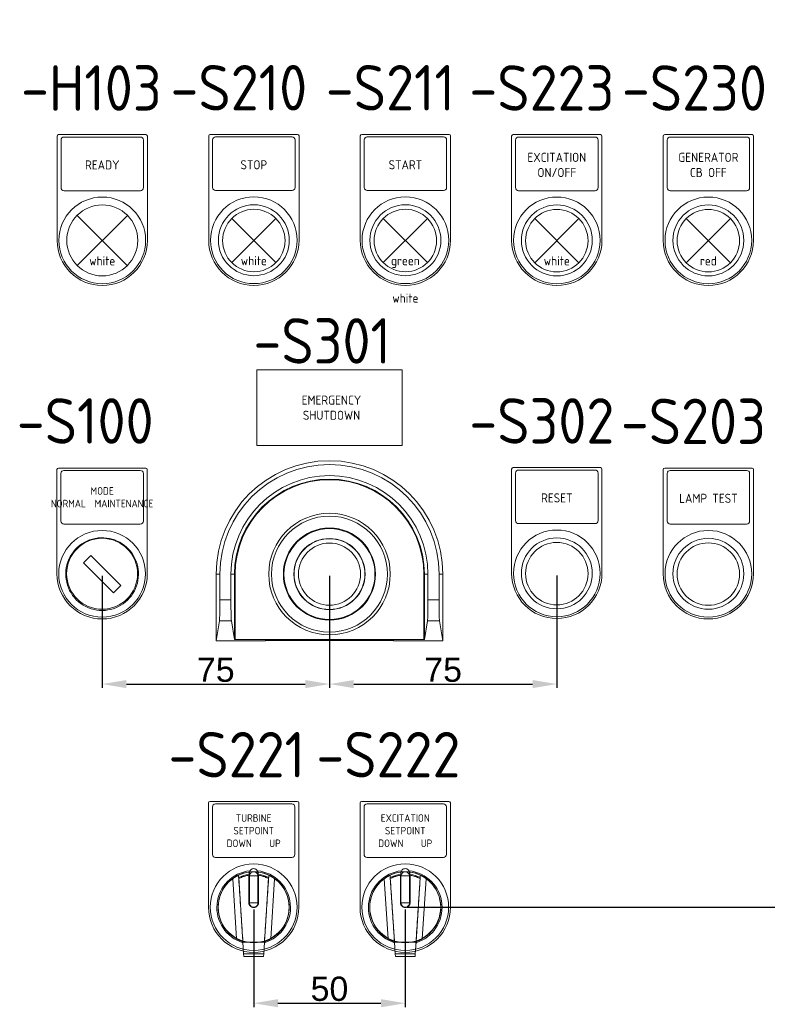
# Model space of a CAD drawing. Header units: millimetres. Extents: x 42356 to 50646, y 31507 to 39566.
# Drawn here: x 43310.9 to 43558.1, y 37423.1 to 37748.9 of the extents above; entities that cross this region are included whole.
import ezdxf
from ezdxf.enums import TextEntityAlignment as Align

# ---------------------------------------------------------------- set-up
doc = ezdxf.new("R2010")
doc.units = ezdxf.units.MM
doc.layers.add('! NO PLOT !', color=7, linetype='Continuous', true_color=0xff75dd, plot=False)
doc.layers.add('000-PI-Oprema', color=30, linetype='Continuous', lineweight=5)
doc.layers.add('000-PI_TEXT', color=7, linetype='Continuous')
doc.styles.add('PI0', font='isocpeur.ttf', dxfattribs={"width": 0.9})
doc.styles.get("Standard").update_dxf_attribs({"font": 'arial.ttf'})
doc.dimstyles.new('ISO-25-lb', dxfattribs={"dimtxt": 8, "dimasz": 8, "dimexe": 1.25, "dimexo": 0.625, "dimtad": 1, "dimtxsty": 'Standard', "dimcen": 5, "dimadec": 0, "dimazin": 0, "dimtfac": 1, "dimtmove": 0, "dimatfit": 3, "dimfxl": 0, "dimarcsym": 0})

# ---------------------------------------------------------------- blocks, each defined once
blk = doc.blocks.new('podloska')
at = {"layer": '000-PI-Oprema'}
for p, q in [((43278.7, 39063.45), (43278.7, 39097.85)), ((43279.2, 39098.35), (43308, 39098.35)), ((43280, 39080.85), (43280, 39096.55)), ((43281, 39097.55), (43306.2, 39097.55)), ((43307.2, 39080.85), (43307.2, 39096.55)), ((43308.5, 39063.45), (43308.5, 39097.85)), ((43281, 39079.85), (43306.2, 39079.85))]:
    blk.add_line(p, q, dxfattribs=at)
blk.add_circle((43293.6, 39063.45), 14.3, dxfattribs=at)
at = {"layer": '000-PI-Oprema', "ltscale": 0.25}
blk.add_circle((43293.6, 39063.45), 11.7, dxfattribs=at)
at = {"layer": '000-PI-Oprema'}
for centre, radius, start, end in [((43279.2, 39097.85), 0.5, 90, 179.9998), ((43281, 39096.55), 1, 90, 180.0001), ((43306.2, 39096.55), 1, 359.9999, 90), ((43308, 39097.85), 0.5, 0.0002, 90), ((43281, 39080.85), 1, 180, 270), ((43306.2, 39080.85), 1, 270, 0), ((43293.6, 39063.45), 14.9, 180, 0)]:
    blk.add_arc(centre, radius, start, end, dxfattribs=at)
blk = doc.blocks.new('ESD - 3SU1051-1BA20-0AA0')
at = {"layer": '000-PI-Oprema'}
for p, q in [((43979.33, 39069.15), (43980.57, 39069.15)), ((43979.33, 39047.15), (43979.33, 39069.15)), ((43980.57, 39060.65), (43980.57, 39069.15)), ((43984.23, 39069.15), (43985.4, 39069.15)), ((43984.23, 39060.65), (43984.23, 39069.15)), ((43985.4, 39069.15), (43985.6, 39069.15)), ((43985.4, 39047.58), (43985.4, 39069.15)), ((43985.6, 39047.55), (43985.6, 39069.15)), ((44047.85, 39069.15), (44048.05, 39069.15)), ((44047.85, 39047.55), (44047.85, 39069.15)), ((44048.05, 39069.15), (44049.23, 39069.15)), ((44048.05, 39047.58), (44048.05, 39069.15)), ((44049.23, 39060.65), (44049.23, 39069.15)), ((44052.88, 39069.15), (44054.13, 39069.15)), ((44052.88, 39060.65), (44052.88, 39069.15)), ((44054.13, 39047.15), (44054.13, 39069.15)), ((43980.57, 39060.65), (43984.23, 39060.65)), ((44049.23, 39060.65), (44052.88, 39060.65)), ((43979.33, 39047.15), (43980.41, 39053.74)), ((43980.41, 39053.74), (43984.38, 39053.74)), ((43985.4, 39047.58), (43984.38, 39053.74)), ((44048.05, 39047.58), (44049.07, 39053.74)), ((44049.07, 39053.74), (44053.04, 39053.74)), ((44054.13, 39047.15), (44053.04, 39053.74)), ((43979.33, 39047.15), (43995.6, 39047.15)), ((43985.6, 39047.55), (44047.85, 39047.55)), ((43995.54, 39047.21), (44037.91, 39047.21)), ((44037.85, 39047.15), (44054.13, 39047.15))]:
    blk.add_line(p, q, dxfattribs=at)
for points in [[(43980.41, 39053.74), (43980.45, 39054.1), (43980.48, 39054.72), (43980.51, 39055.59), (43980.54, 39056.67), (43980.55, 39057.9), (43980.57, 39059.25), (43980.57, 39060.65)], [(43984.23, 39060.65), (43984.23, 39059.25), (43984.24, 39057.9), (43984.26, 39056.67), (43984.28, 39055.59), (43984.31, 39054.72), (43984.34, 39054.1), (43984.38, 39053.74)], [(44049.07, 39053.74), (44049.11, 39054.1), (44049.14, 39054.72), (44049.17, 39055.59), (44049.19, 39056.67), (44049.21, 39057.9), (44049.22, 39059.25), (44049.23, 39060.65)], [(44052.88, 39060.65), (44052.89, 39059.25), (44052.9, 39057.9), (44052.91, 39056.67), (44052.94, 39055.59), (44052.97, 39054.72), (44053, 39054.1), (44053.04, 39053.74)], [(43985.4, 39047.58), (43985.4, 39047.57), (43985.42, 39047.56), (43985.43, 39047.56), (43985.46, 39047.55), (43985.49, 39047.55), (43985.52, 39047.55), (43985.56, 39047.55), (43985.6, 39047.55)], [(44047.85, 39047.55), (44047.89, 39047.55), (44047.93, 39047.55), (44047.96, 39047.55), (44047.99, 39047.55), (44048.02, 39047.56), (44048.04, 39047.56), (44048.05, 39047.57), (44048.05, 39047.58)]]:
    blk.add_lwpolyline(points, dxfattribs=at)
for radius in [20.05, 19.13, 15.2, 15, 11.75, 11.68, 10.25]:
    blk.add_circle((44016.73, 39069.15), radius, dxfattribs=at)
for radius, start, end in [(37.4, 0, 180), (36.16, 0, 180), (32.5, 0, 180), (31.33, 0, 180), (31.13, 0, 180), (30.5, 225.9962, 226.1678), (30.5, 313.8322, 314.0038)]:
    blk.add_arc((44016.73, 39069.15), radius, start, end, dxfattribs=at)
blk = doc.blocks.new('*D331')
at = {"layer": '! NO PLOT !', "color": 0, "linetype": 'Continuous', "lineweight": -2, "ltscale": 0.25, "transparency": 16777216}
for p, q in [((43388.02, 37455.39), (43388.02, 37423.18)), ((43438.02, 37455.39), (43438.02, 37423.18)), ((43396.02, 37424.43), (43430.02, 37424.43))]:
    blk.add_line(p, q, dxfattribs=at)
at = {"layer": '! NO PLOT !', "color": 0, "ltscale": 0.25, "transparency": 16777216}
for points in [[(43396.02, 37425.77), (43396.02, 37423.1), (43388.02, 37424.43)], [(43430.02, 37425.77), (43430.02, 37423.1), (43438.02, 37424.43)]]:
    blk.add_solid(points, dxfattribs=at)
at = {"layer": 'Defpoints', "color": 0, "ltscale": 0.25, "transparency": 16777216}
for p in [(43388.02, 37456.02), (43438.02, 37456.02), (43438.02, 37424.43)]:
    blk.add_point(p, dxfattribs=at)
at = {"layer": '! NO PLOT !', "color": 0, "ltscale": 0.25, "transparency": 16777216, "insert": (43413.02, 37429.14), "char_height": 8, "attachment_point": 5}
blk.add_mtext('50', dxfattribs=at)
blk = doc.blocks.new('*D332')
at = {"layer": '! NO PLOT !', "color": 0, "linetype": 'Continuous', "lineweight": -2, "ltscale": 0.25, "transparency": 16777216}
for p, q in [((43413.64, 37826.02), (43672.44, 37826.02)), ((43671.19, 37818.02), (43671.19, 37719.02)), ((43588.64, 37711.02), (43672.44, 37711.02))]:
    blk.add_line(p, q, dxfattribs=at)
at = {"layer": '! NO PLOT !', "color": 0, "ltscale": 0.25, "transparency": 16777216}
for points in [[(43669.86, 37818.02), (43672.52, 37818.02), (43671.19, 37826.02)], [(43669.86, 37719.02), (43672.52, 37719.02), (43671.19, 37711.02)]]:
    blk.add_solid(points, dxfattribs=at)
at = {"layer": 'Defpoints', "color": 0, "ltscale": 0.25, "transparency": 16777216}
for p in [(43413.02, 37826.02), (43588.02, 37711.02), (43671.19, 37711.02)]:
    blk.add_point(p, dxfattribs=at)
at = {"layer": '! NO PLOT !', "color": 0, "ltscale": 0.25, "transparency": 16777216, "insert": (43666.48, 37768.52), "char_height": 8, "attachment_point": 5, "rotation": 90}
blk.add_mtext('115', dxfattribs=at)
blk = doc.blocks.new('*D334')
at = {"layer": '! NO PLOT !', "color": 0, "linetype": 'Continuous', "lineweight": -2, "ltscale": 0.25, "transparency": 16777216}
for p, q in [((43588.64, 37566.12), (43672.44, 37566.12)), ((43671.19, 37464.12), (43671.19, 37558.12)), ((43438.64, 37456.12), (43672.44, 37456.12))]:
    blk.add_line(p, q, dxfattribs=at)
at = {"layer": '! NO PLOT !', "color": 0, "ltscale": 0.25, "transparency": 16777216}
for points in [[(43669.86, 37558.12), (43672.52, 37558.12), (43671.19, 37566.12)], [(43669.86, 37464.12), (43672.52, 37464.12), (43671.19, 37456.12)]]:
    blk.add_solid(points, dxfattribs=at)
at = {"layer": 'Defpoints', "color": 0, "ltscale": 0.25, "transparency": 16777216}
for p in [(43588.02, 37566.12), (43671.19, 37566.12), (43438.02, 37456.12)]:
    blk.add_point(p, dxfattribs=at)
at = {"layer": '! NO PLOT !', "color": 0, "ltscale": 0.25, "transparency": 16777216, "insert": (43666.48, 37511.12), "char_height": 8, "attachment_point": 5, "rotation": 90}
blk.add_mtext('110', dxfattribs=at)
blk = doc.blocks.new('*D335')
at = {"layer": '! NO PLOT !', "color": 0, "linetype": 'Continuous', "lineweight": -2, "ltscale": 0.25, "transparency": 16777216}
for p, q in [((43413.02, 37565.39), (43413.02, 37528.48)), ((43488.02, 37565.54), (43488.02, 37528.48)), ((43421.02, 37529.73), (43480.02, 37529.73))]:
    blk.add_line(p, q, dxfattribs=at)
at = {"layer": '! NO PLOT !', "color": 0, "ltscale": 0.25, "transparency": 16777216}
for points in [[(43421.02, 37531.06), (43421.02, 37528.4), (43413.02, 37529.73)], [(43480.02, 37531.06), (43480.02, 37528.4), (43488.02, 37529.73)]]:
    blk.add_solid(points, dxfattribs=at)
at = {"layer": 'Defpoints', "color": 0, "ltscale": 0.25, "transparency": 16777216}
for p in [(43413.02, 37566.02), (43488.02, 37566.16), (43488.02, 37529.73)]:
    blk.add_point(p, dxfattribs=at)
at = {"layer": '! NO PLOT !', "color": 0, "ltscale": 0.25, "transparency": 16777216, "insert": (43450.52, 37534.42), "char_height": 8, "attachment_point": 5}
blk.add_mtext('75', dxfattribs=at)
blk = doc.blocks.new('*D330')
at = {"layer": '! NO PLOT !', "color": 0, "linetype": 'Continuous', "lineweight": -2, "ltscale": 0.25, "transparency": 16777216}
for p, q in [((43338.02, 37565.39), (43338.02, 37528.48)), ((43413.02, 37565.39), (43413.02, 37528.48)), ((43346.02, 37529.73), (43405.02, 37529.73))]:
    blk.add_line(p, q, dxfattribs=at)
at = {"layer": '! NO PLOT !', "color": 0, "ltscale": 0.25, "transparency": 16777216}
for points in [[(43346.02, 37531.06), (43346.02, 37528.4), (43338.02, 37529.73)], [(43405.02, 37531.06), (43405.02, 37528.4), (43413.02, 37529.73)]]:
    blk.add_solid(points, dxfattribs=at)
at = {"layer": 'Defpoints', "color": 0, "ltscale": 0.25, "transparency": 16777216}
for p in [(43338.02, 37566.02), (43413.02, 37566.02), (43413.02, 37529.73)]:
    blk.add_point(p, dxfattribs=at)
at = {"layer": '! NO PLOT !', "color": 0, "ltscale": 0.25, "transparency": 16777216, "insert": (43375.52, 37534.42), "char_height": 8, "attachment_point": 5}
blk.add_mtext('75', dxfattribs=at)

msp = doc.modelspace()

# ---------------------------------------------------------------- linework, layer by layer
at = {"layer": '000-PI-Oprema'}
for p, q in [((43329.745, 37684.342), (43346.291, 37667.796)), ((43346.391, 37684.342), (43329.845, 37667.796)), ((43380.785, 37683.352), (43395.351, 37668.786)), ((43395.351, 37683.352), (43380.785, 37668.786)), ((43430.785, 37683.352), (43445.351, 37668.786)), ((43445.351, 37683.352), (43430.785, 37668.786)), ((43480.735, 37683.302), (43495.301, 37668.736)), ((43495.301, 37683.302), (43480.735, 37668.736)), ((43530.735, 37683.302), (43545.301, 37668.736)), ((43545.301, 37683.302), (43530.735, 37668.736)), ((43373.118, 37456.119), (43373.118, 37490.519)), ((43373.618, 37491.019), (43402.418, 37491.019)), ((43374.418, 37473.519), (43374.418, 37489.219)), ((43375.418, 37490.219), (43400.618, 37490.219)), ((43401.618, 37473.519), (43401.618, 37489.219)), ((43402.918, 37456.119), (43402.918, 37490.519)), ((43423.118, 37456.119), (43423.118, 37490.519)), ((43423.618, 37491.019), (43452.418, 37491.019)), ((43424.418, 37473.519), (43424.418, 37489.219)), ((43425.418, 37490.219), (43450.618, 37490.219)), ((43451.618, 37473.519), (43451.618, 37489.219)), ((43452.918, 37456.119), (43452.918, 37490.519)), ((43375.418, 37472.519), (43400.618, 37472.519)), ((43425.418, 37472.519), (43450.618, 37472.519)), ((43381.888, 37466.043), (43381.974, 37466.095)), ((43381.974, 37466.095), (43382.059, 37466.146)), ((43382.059, 37466.146), (43382.141, 37466.194)), ((43382.141, 37466.194), (43382.221, 37466.24)), ((43382.221, 37466.24), (43382.299, 37466.283)), ((43382.299, 37466.283), (43382.373, 37466.324)), ((43382.373, 37466.324), (43382.443, 37466.362)), ((43382.443, 37466.362), (43382.51, 37466.398)), ((43382.51, 37466.398), (43382.575, 37466.432)), ((43382.575, 37466.432), (43382.636, 37466.464)), ((43382.636, 37466.464), (43382.695, 37466.494)), ((43382.695, 37466.494), (43382.75, 37466.522)), ((43382.75, 37466.522), (43382.801, 37466.547)), ((43382.801, 37466.547), (43382.847, 37466.57)), ((43382.847, 37466.57), (43382.889, 37466.59)), ((43382.889, 37466.59), (43382.925, 37466.608)), ((43382.925, 37466.608), (43382.955, 37466.622)), ((43382.955, 37466.622), (43382.981, 37466.634)), ((43382.981, 37466.634), (43383, 37466.644)), ((43383, 37466.644), (43383.014, 37466.65)), ((43383.014, 37466.65), (43383.022, 37466.654)), ((43383.022, 37466.654), (43383.024, 37466.655)), ((43383.025, 37466.649), (43383.024, 37466.655)), ((43383.026, 37466.631), (43383.025, 37466.649)), ((43383.028, 37466.6), (43383.026, 37466.631)), ((43383.031, 37466.556), (43383.028, 37466.6)), ((43383.035, 37466.499), (43383.031, 37466.556)), ((43383.039, 37466.427), (43383.035, 37466.499)), ((43383.045, 37466.342), (43383.039, 37466.427)), ((43383.051, 37466.242), (43383.045, 37466.342)), ((43383.059, 37466.128), (43383.051, 37466.242)), ((43383.067, 37466), (43383.059, 37466.128)), ((43383.967, 37465.965), (43384.264, 37466.084)), ((43384.264, 37466.084), (43384.564, 37466.193)), ((43384.564, 37466.193), (43384.867, 37466.293)), ((43384.867, 37466.293), (43385.173, 37466.384)), ((43385.173, 37466.384), (43385.482, 37466.465)), ((43385.482, 37466.465), (43385.792, 37466.537)), ((43385.792, 37466.537), (43386.104, 37466.6)), ((43386.104, 37466.6), (43386.418, 37466.653)), ((43386.418, 37457.639), (43386.418, 37466.932)), ((43386.518, 37457.082), (43386.518, 37467.673)), ((43386.618, 37456.864), (43386.618, 37467.482)), ((43389.418, 37456.864), (43389.418, 37467.482)), ((43389.518, 37457.082), (43389.518, 37467.673)), ((43389.618, 37457.639), (43389.618, 37466.932)), ((43389.932, 37466.6), (43389.618, 37466.653)), ((43390.244, 37466.537), (43389.932, 37466.6)), ((43390.555, 37466.465), (43390.244, 37466.537)), ((43390.863, 37466.384), (43390.555, 37466.465)), ((43391.169, 37466.293), (43390.863, 37466.384)), ((43391.472, 37466.193), (43391.169, 37466.293)), ((43391.772, 37466.084), (43391.472, 37466.193)), ((43392.07, 37465.965), (43391.772, 37466.084)), ((43392.969, 37466), (43392.977, 37466.128)), ((43392.977, 37466.128), (43392.985, 37466.242)), ((43392.985, 37466.242), (43392.991, 37466.342)), ((43392.991, 37466.342), (43392.997, 37466.427)), ((43392.997, 37466.427), (43393.002, 37466.499)), ((43393.002, 37466.499), (43393.005, 37466.556)), ((43393.005, 37466.556), (43393.008, 37466.6)), ((43393.008, 37466.6), (43393.01, 37466.631)), ((43393.01, 37466.631), (43393.011, 37466.649)), ((43393.011, 37466.649), (43393.012, 37466.655)), ((43393.014, 37466.654), (43393.012, 37466.655)), ((43393.023, 37466.65), (43393.014, 37466.654)), ((43393.036, 37466.644), (43393.023, 37466.65)), ((43393.056, 37466.634), (43393.036, 37466.644)), ((43393.081, 37466.622), (43393.056, 37466.634)), ((43393.111, 37466.608), (43393.081, 37466.622)), ((43393.147, 37466.59), (43393.111, 37466.608)), ((43393.189, 37466.57), (43393.147, 37466.59)), ((43393.235, 37466.547), (43393.189, 37466.57)), ((43393.286, 37466.522), (43393.235, 37466.547)), ((43393.341, 37466.494), (43393.286, 37466.522)), ((43393.4, 37466.464), (43393.341, 37466.494)), ((43393.462, 37466.432), (43393.4, 37466.464)), ((43393.526, 37466.398), (43393.462, 37466.432)), ((43393.593, 37466.362), (43393.526, 37466.398)), ((43393.664, 37466.324), (43393.593, 37466.362)), ((43393.738, 37466.283), (43393.664, 37466.324)), ((43393.815, 37466.24), (43393.738, 37466.283)), ((43393.895, 37466.194), (43393.815, 37466.24)), ((43393.977, 37466.146), (43393.895, 37466.194)), ((43394.062, 37466.095), (43393.977, 37466.146)), ((43394.148, 37466.043), (43394.062, 37466.095)), ((43431.888, 37466.043), (43431.974, 37466.095)), ((43431.974, 37466.095), (43432.059, 37466.146)), ((43432.059, 37466.146), (43432.141, 37466.194)), ((43432.141, 37466.194), (43432.221, 37466.24)), ((43432.221, 37466.24), (43432.299, 37466.283)), ((43432.299, 37466.283), (43432.373, 37466.324)), ((43432.373, 37466.324), (43432.443, 37466.362)), ((43432.443, 37466.362), (43432.51, 37466.398)), ((43432.51, 37466.398), (43432.575, 37466.432)), ((43432.575, 37466.432), (43432.636, 37466.464)), ((43432.636, 37466.464), (43432.695, 37466.494)), ((43432.695, 37466.494), (43432.75, 37466.522)), ((43432.75, 37466.522), (43432.801, 37466.547)), ((43432.801, 37466.547), (43432.847, 37466.57)), ((43432.847, 37466.57), (43432.889, 37466.59)), ((43432.889, 37466.59), (43432.925, 37466.608)), ((43432.925, 37466.608), (43432.955, 37466.622)), ((43432.955, 37466.622), (43432.981, 37466.634)), ((43432.981, 37466.634), (43433, 37466.644)), ((43433, 37466.644), (43433.014, 37466.65)), ((43433.014, 37466.65), (43433.022, 37466.654)), ((43433.022, 37466.654), (43433.024, 37466.655)), ((43433.025, 37466.649), (43433.024, 37466.655)), ((43433.026, 37466.631), (43433.025, 37466.649)), ((43433.028, 37466.6), (43433.026, 37466.631)), ((43433.031, 37466.556), (43433.028, 37466.6)), ((43433.035, 37466.499), (43433.031, 37466.556)), ((43433.039, 37466.427), (43433.035, 37466.499)), ((43433.045, 37466.342), (43433.039, 37466.427)), ((43433.051, 37466.242), (43433.045, 37466.342)), ((43433.059, 37466.128), (43433.051, 37466.242)), ((43433.067, 37466), (43433.059, 37466.128)), ((43433.967, 37465.965), (43434.264, 37466.084)), ((43434.264, 37466.084), (43434.564, 37466.193)), ((43434.564, 37466.193), (43434.867, 37466.293)), ((43434.867, 37466.293), (43435.173, 37466.384)), ((43435.173, 37466.384), (43435.482, 37466.465)), ((43435.482, 37466.465), (43435.792, 37466.537)), ((43435.792, 37466.537), (43436.104, 37466.6)), ((43436.104, 37466.6), (43436.418, 37466.653)), ((43436.418, 37457.639), (43436.418, 37466.932)), ((43436.518, 37457.082), (43436.518, 37467.673)), ((43436.618, 37456.864), (43436.618, 37467.482)), ((43439.418, 37456.864), (43439.418, 37467.482)), ((43439.518, 37457.082), (43439.518, 37467.673)), ((43439.618, 37457.639), (43439.618, 37466.932)), ((43439.932, 37466.6), (43439.618, 37466.653)), ((43440.244, 37466.537), (43439.932, 37466.6)), ((43440.555, 37466.465), (43440.244, 37466.537)), ((43440.863, 37466.384), (43440.555, 37466.465)), ((43441.169, 37466.293), (43440.863, 37466.384)), ((43441.472, 37466.193), (43441.169, 37466.293)), ((43441.772, 37466.084), (43441.472, 37466.193)), ((43442.07, 37465.965), (43441.772, 37466.084)), ((43442.969, 37466), (43442.977, 37466.128)), ((43442.977, 37466.128), (43442.985, 37466.242)), ((43442.985, 37466.242), (43442.991, 37466.342)), ((43442.991, 37466.342), (43442.997, 37466.427)), ((43442.997, 37466.427), (43443.002, 37466.499)), ((43443.002, 37466.499), (43443.005, 37466.556)), ((43443.005, 37466.556), (43443.008, 37466.6)), ((43443.008, 37466.6), (43443.01, 37466.631)), ((43443.01, 37466.631), (43443.011, 37466.649)), ((43443.011, 37466.649), (43443.012, 37466.655)), ((43443.014, 37466.654), (43443.012, 37466.655)), ((43443.023, 37466.65), (43443.014, 37466.654)), ((43443.036, 37466.644), (43443.023, 37466.65)), ((43443.056, 37466.634), (43443.036, 37466.644)), ((43443.081, 37466.622), (43443.056, 37466.634)), ((43443.111, 37466.608), (43443.081, 37466.622)), ((43443.147, 37466.59), (43443.111, 37466.608)), ((43443.189, 37466.57), (43443.147, 37466.59)), ((43443.235, 37466.547), (43443.189, 37466.57)), ((43443.286, 37466.522), (43443.235, 37466.547)), ((43443.341, 37466.494), (43443.286, 37466.522)), ((43443.4, 37466.464), (43443.341, 37466.494)), ((43443.462, 37466.432), (43443.4, 37466.464)), ((43443.526, 37466.398), (43443.462, 37466.432)), ((43443.593, 37466.362), (43443.526, 37466.398)), ((43443.664, 37466.324), (43443.593, 37466.362)), ((43443.738, 37466.283), (43443.664, 37466.324)), ((43443.815, 37466.24), (43443.738, 37466.283)), ((43443.895, 37466.194), (43443.815, 37466.24)), ((43443.977, 37466.146), (43443.895, 37466.194)), ((43444.062, 37466.095), (43443.977, 37466.146)), ((43444.148, 37466.043), (43444.062, 37466.095)), ((43381.095, 37465.513), (43381.179, 37465.574)), ((43382.386, 37445.707), (43381.095, 37465.513)), ((43381.179, 37465.574), (43381.266, 37465.635)), ((43381.266, 37465.635), (43381.354, 37465.696)), ((43381.354, 37465.696), (43381.443, 37465.757)), ((43381.443, 37465.757), (43381.532, 37465.817)), ((43381.532, 37465.817), (43381.622, 37465.875)), ((43381.622, 37465.875), (43381.711, 37465.933)), ((43381.711, 37465.933), (43381.8, 37465.989)), ((43381.8, 37465.989), (43381.888, 37466.043)), ((43383.076, 37465.857), (43383.067, 37466)), ((43383.079, 37465.835), (43383.076, 37465.877)), ((43384.351, 37446.322), (43383.076, 37465.857)), ((43383.082, 37465.791), (43383.079, 37465.835)), ((43383.085, 37465.747), (43383.082, 37465.791)), ((43383.088, 37465.701), (43383.085, 37465.747)), ((43383.091, 37465.654), (43383.088, 37465.701)), ((43383.094, 37465.606), (43383.091, 37465.654)), ((43383.097, 37465.557), (43383.094, 37465.606)), ((43383.097, 37465.557), (43383.383, 37465.702)), ((43383.169, 37464.452), (43383.097, 37465.557)), ((43383.241, 37463.348), (43383.169, 37464.452)), ((43383.313, 37462.244), (43383.241, 37463.348)), ((43383.383, 37465.702), (43383.673, 37465.838)), ((43383.673, 37465.838), (43383.967, 37465.965)), ((43391.686, 37446.322), (43392.96, 37465.857)), ((43392.363, 37465.838), (43392.07, 37465.965)), ((43392.653, 37465.702), (43392.363, 37465.838)), ((43392.939, 37465.557), (43392.653, 37465.702)), ((43392.723, 37462.244), (43392.795, 37463.348)), ((43392.795, 37463.348), (43392.867, 37464.452)), ((43392.867, 37464.452), (43392.939, 37465.557)), ((43392.939, 37465.557), (43392.942, 37465.606)), ((43392.942, 37465.606), (43392.945, 37465.654)), ((43392.945, 37465.654), (43392.948, 37465.701)), ((43392.948, 37465.701), (43392.951, 37465.747)), ((43392.951, 37465.747), (43392.954, 37465.791)), ((43392.954, 37465.791), (43392.957, 37465.835)), ((43392.957, 37465.835), (43392.96, 37465.877)), ((43392.96, 37465.857), (43392.969, 37466)), ((43393.65, 37445.707), (43394.942, 37465.513)), ((43394.236, 37465.989), (43394.148, 37466.043)), ((43394.325, 37465.933), (43394.236, 37465.989)), ((43394.414, 37465.875), (43394.325, 37465.933)), ((43394.504, 37465.817), (43394.414, 37465.875)), ((43394.593, 37465.757), (43394.504, 37465.817)), ((43394.682, 37465.696), (43394.593, 37465.757)), ((43394.77, 37465.635), (43394.682, 37465.696)), ((43394.857, 37465.574), (43394.77, 37465.635)), ((43394.942, 37465.513), (43394.857, 37465.574)), ((43431.095, 37465.513), (43431.179, 37465.574)), ((43432.386, 37445.707), (43431.095, 37465.513)), ((43431.179, 37465.574), (43431.266, 37465.635)), ((43431.266, 37465.635), (43431.354, 37465.696)), ((43431.354, 37465.696), (43431.443, 37465.757)), ((43431.443, 37465.757), (43431.532, 37465.817)), ((43431.532, 37465.817), (43431.622, 37465.875)), ((43431.622, 37465.875), (43431.711, 37465.933)), ((43431.711, 37465.933), (43431.8, 37465.989)), ((43431.8, 37465.989), (43431.888, 37466.043)), ((43433.076, 37465.857), (43433.067, 37466)), ((43433.079, 37465.835), (43433.076, 37465.877)), ((43434.351, 37446.322), (43433.076, 37465.857)), ((43433.082, 37465.791), (43433.079, 37465.835)), ((43433.085, 37465.747), (43433.082, 37465.791)), ((43433.088, 37465.701), (43433.085, 37465.747)), ((43433.091, 37465.654), (43433.088, 37465.701)), ((43433.094, 37465.606), (43433.091, 37465.654)), ((43433.097, 37465.557), (43433.094, 37465.606)), ((43433.097, 37465.557), (43433.383, 37465.702)), ((43433.169, 37464.452), (43433.097, 37465.557)), ((43433.241, 37463.348), (43433.169, 37464.452)), ((43433.313, 37462.244), (43433.241, 37463.348)), ((43433.383, 37465.702), (43433.673, 37465.838)), ((43433.673, 37465.838), (43433.967, 37465.965)), ((43441.686, 37446.322), (43442.96, 37465.857)), ((43442.363, 37465.838), (43442.07, 37465.965)), ((43442.653, 37465.702), (43442.363, 37465.838)), ((43442.939, 37465.557), (43442.653, 37465.702)), ((43442.723, 37462.244), (43442.795, 37463.348)), ((43442.795, 37463.348), (43442.867, 37464.452)), ((43442.867, 37464.452), (43442.939, 37465.557)), ((43442.939, 37465.557), (43442.942, 37465.606)), ((43442.942, 37465.606), (43442.945, 37465.654)), ((43442.945, 37465.654), (43442.948, 37465.701)), ((43442.948, 37465.701), (43442.951, 37465.747)), ((43442.951, 37465.747), (43442.954, 37465.791)), ((43442.954, 37465.791), (43442.957, 37465.835)), ((43442.957, 37465.835), (43442.96, 37465.877)), ((43442.96, 37465.857), (43442.969, 37466)), ((43443.65, 37445.707), (43444.942, 37465.513)), ((43444.236, 37465.989), (43444.148, 37466.043)), ((43444.325, 37465.933), (43444.236, 37465.989)), ((43444.414, 37465.875), (43444.325, 37465.933)), ((43444.504, 37465.817), (43444.414, 37465.875)), ((43444.593, 37465.757), (43444.504, 37465.817)), ((43444.682, 37465.696), (43444.593, 37465.757)), ((43444.77, 37465.635), (43444.682, 37465.696)), ((43444.857, 37465.574), (43444.77, 37465.635)), ((43444.942, 37465.513), (43444.857, 37465.574)), ((43383.385, 37461.14), (43383.313, 37462.244)), ((43383.457, 37460.036), (43383.385, 37461.14)), ((43383.529, 37458.932), (43383.457, 37460.036)), ((43392.507, 37458.932), (43392.579, 37460.036)), ((43392.579, 37460.036), (43392.651, 37461.14)), ((43392.651, 37461.14), (43392.723, 37462.244)), ((43433.385, 37461.14), (43433.313, 37462.244)), ((43433.457, 37460.036), (43433.385, 37461.14)), ((43433.529, 37458.932), (43433.457, 37460.036)), ((43442.507, 37458.932), (43442.579, 37460.036)), ((43442.579, 37460.036), (43442.651, 37461.14)), ((43442.651, 37461.14), (43442.723, 37462.244)), ((43383.601, 37457.828), (43383.529, 37458.932)), ((43383.673, 37456.725), (43383.601, 37457.828)), ((43383.745, 37455.621), (43383.673, 37456.725)), ((43386.42, 37457.567), (43386.418, 37457.639)), ((43386.425, 37457.496), (43386.42, 37457.567)), ((43386.433, 37457.424), (43386.425, 37457.496)), ((43386.444, 37457.353), (43386.433, 37457.424)), ((43386.458, 37457.283), (43386.444, 37457.353)), ((43386.476, 37457.213), (43386.458, 37457.283)), ((43386.496, 37457.145), (43386.476, 37457.213)), ((43386.52, 37457.077), (43386.496, 37457.145)), ((43386.547, 37457.01), (43386.52, 37457.077)), ((43386.577, 37456.945), (43386.547, 37457.01)), ((43386.609, 37456.881), (43386.577, 37456.945)), ((43386.645, 37456.818), (43386.609, 37456.881)), ((43386.683, 37456.758), (43386.645, 37456.818)), ((43386.724, 37456.699), (43386.683, 37456.758)), ((43386.767, 37456.641), (43386.724, 37456.699)), ((43386.813, 37456.586), (43386.767, 37456.641)), ((43386.862, 37456.533), (43386.813, 37456.586)), ((43386.912, 37456.483), (43386.862, 37456.533)), ((43386.965, 37456.434), (43386.912, 37456.483)), ((43387.02, 37456.388), (43386.965, 37456.434)), ((43387.078, 37456.345), (43387.02, 37456.388)), ((43387.137, 37456.304), (43387.078, 37456.345)), ((43387.197, 37456.266), (43387.137, 37456.304)), ((43388.839, 37456.266), (43388.9, 37456.304)), ((43388.9, 37456.304), (43388.959, 37456.345)), ((43388.959, 37456.345), (43389.016, 37456.388)), ((43389.016, 37456.388), (43389.071, 37456.434)), ((43389.071, 37456.434), (43389.124, 37456.483)), ((43389.124, 37456.483), (43389.175, 37456.533)), ((43389.175, 37456.533), (43389.223, 37456.586)), ((43389.223, 37456.586), (43389.269, 37456.641)), ((43389.269, 37456.641), (43389.313, 37456.699)), ((43389.313, 37456.699), (43389.353, 37456.758)), ((43389.353, 37456.758), (43389.392, 37456.818)), ((43389.392, 37456.818), (43389.427, 37456.881)), ((43389.427, 37456.881), (43389.46, 37456.945)), ((43389.46, 37456.945), (43389.489, 37457.01)), ((43389.489, 37457.01), (43389.516, 37457.077)), ((43389.516, 37457.077), (43389.54, 37457.145)), ((43389.54, 37457.145), (43389.56, 37457.213)), ((43389.56, 37457.213), (43389.578, 37457.283)), ((43389.578, 37457.283), (43389.592, 37457.353)), ((43389.592, 37457.353), (43389.604, 37457.424)), ((43389.604, 37457.424), (43389.612, 37457.496)), ((43389.612, 37457.496), (43389.616, 37457.567)), ((43389.616, 37457.567), (43389.618, 37457.639)), ((43392.291, 37455.621), (43392.363, 37456.725)), ((43392.363, 37456.725), (43392.435, 37457.828)), ((43392.435, 37457.828), (43392.507, 37458.932)), ((43433.601, 37457.828), (43433.529, 37458.932)), ((43433.673, 37456.725), (43433.601, 37457.828)), ((43433.745, 37455.621), (43433.673, 37456.725)), ((43436.42, 37457.567), (43436.418, 37457.639)), ((43436.425, 37457.496), (43436.42, 37457.567)), ((43436.433, 37457.424), (43436.425, 37457.496)), ((43436.444, 37457.353), (43436.433, 37457.424)), ((43436.458, 37457.283), (43436.444, 37457.353)), ((43436.476, 37457.213), (43436.458, 37457.283)), ((43436.496, 37457.145), (43436.476, 37457.213)), ((43436.52, 37457.077), (43436.496, 37457.145)), ((43436.547, 37457.01), (43436.52, 37457.077)), ((43436.577, 37456.945), (43436.547, 37457.01)), ((43436.609, 37456.881), (43436.577, 37456.945)), ((43436.645, 37456.818), (43436.609, 37456.881)), ((43436.683, 37456.758), (43436.645, 37456.818)), ((43436.724, 37456.699), (43436.683, 37456.758)), ((43436.767, 37456.641), (43436.724, 37456.699)), ((43436.813, 37456.586), (43436.767, 37456.641)), ((43436.862, 37456.533), (43436.813, 37456.586)), ((43436.912, 37456.483), (43436.862, 37456.533)), ((43436.965, 37456.434), (43436.912, 37456.483)), ((43437.02, 37456.388), (43436.965, 37456.434)), ((43437.078, 37456.345), (43437.02, 37456.388)), ((43437.137, 37456.304), (43437.078, 37456.345)), ((43437.197, 37456.266), (43437.137, 37456.304)), ((43438.839, 37456.266), (43438.9, 37456.304)), ((43438.9, 37456.304), (43438.959, 37456.345)), ((43438.959, 37456.345), (43439.016, 37456.388)), ((43439.016, 37456.388), (43439.071, 37456.434)), ((43439.071, 37456.434), (43439.124, 37456.483)), ((43439.124, 37456.483), (43439.175, 37456.533)), ((43439.175, 37456.533), (43439.223, 37456.586)), ((43439.223, 37456.586), (43439.269, 37456.641)), ((43439.269, 37456.641), (43439.313, 37456.699)), ((43439.313, 37456.699), (43439.353, 37456.758)), ((43439.353, 37456.758), (43439.392, 37456.818)), ((43439.392, 37456.818), (43439.427, 37456.881)), ((43439.427, 37456.881), (43439.46, 37456.945)), ((43439.46, 37456.945), (43439.489, 37457.01)), ((43439.489, 37457.01), (43439.516, 37457.077)), ((43439.516, 37457.077), (43439.54, 37457.145)), ((43439.54, 37457.145), (43439.56, 37457.213)), ((43439.56, 37457.213), (43439.578, 37457.283)), ((43439.578, 37457.283), (43439.592, 37457.353)), ((43439.592, 37457.353), (43439.604, 37457.424)), ((43439.604, 37457.424), (43439.612, 37457.496)), ((43439.612, 37457.496), (43439.616, 37457.567)), ((43439.616, 37457.567), (43439.618, 37457.639)), ((43442.291, 37455.621), (43442.363, 37456.725)), ((43442.363, 37456.725), (43442.435, 37457.828)), ((43442.435, 37457.828), (43442.507, 37458.932)), ((43383.817, 37454.518), (43383.745, 37455.621)), ((43383.889, 37453.415), (43383.817, 37454.518)), ((43383.961, 37452.312), (43383.889, 37453.415)), ((43387.26, 37456.23), (43387.197, 37456.266)), ((43387.324, 37456.197), (43387.26, 37456.23)), ((43387.389, 37456.168), (43387.324, 37456.197)), ((43387.456, 37456.141), (43387.389, 37456.168)), ((43387.524, 37456.117), (43387.456, 37456.141)), ((43387.592, 37456.097), (43387.524, 37456.117)), ((43387.662, 37456.079), (43387.592, 37456.097)), ((43387.732, 37456.065), (43387.662, 37456.079)), ((43387.803, 37456.053), (43387.732, 37456.065)), ((43387.875, 37456.045), (43387.803, 37456.053)), ((43387.946, 37456.041), (43387.875, 37456.045)), ((43388.018, 37456.039), (43387.946, 37456.041)), ((43388.018, 37456.039), (43388.09, 37456.041)), ((43388.09, 37456.041), (43388.162, 37456.045)), ((43388.162, 37456.045), (43388.233, 37456.053)), ((43388.233, 37456.053), (43388.304, 37456.065)), ((43388.304, 37456.065), (43388.374, 37456.079)), ((43388.374, 37456.079), (43388.444, 37456.097)), ((43388.444, 37456.097), (43388.513, 37456.117)), ((43388.513, 37456.117), (43388.58, 37456.141)), ((43388.58, 37456.141), (43388.647, 37456.168)), ((43388.647, 37456.168), (43388.712, 37456.197)), ((43388.712, 37456.197), (43388.776, 37456.23)), ((43388.776, 37456.23), (43388.839, 37456.266)), ((43392.075, 37452.312), (43392.147, 37453.415)), ((43392.147, 37453.415), (43392.219, 37454.518)), ((43392.219, 37454.518), (43392.291, 37455.621)), ((43433.817, 37454.518), (43433.745, 37455.621)), ((43433.889, 37453.415), (43433.817, 37454.518)), ((43433.961, 37452.312), (43433.889, 37453.415)), ((43437.26, 37456.23), (43437.197, 37456.266)), ((43437.324, 37456.197), (43437.26, 37456.23)), ((43437.389, 37456.168), (43437.324, 37456.197)), ((43437.456, 37456.141), (43437.389, 37456.168)), ((43437.524, 37456.117), (43437.456, 37456.141)), ((43437.592, 37456.097), (43437.524, 37456.117)), ((43437.662, 37456.079), (43437.592, 37456.097)), ((43437.732, 37456.065), (43437.662, 37456.079)), ((43437.803, 37456.053), (43437.732, 37456.065)), ((43437.875, 37456.045), (43437.803, 37456.053)), ((43437.946, 37456.041), (43437.875, 37456.045)), ((43438.018, 37456.039), (43437.946, 37456.041)), ((43438.018, 37456.039), (43438.09, 37456.041)), ((43438.09, 37456.041), (43438.162, 37456.045)), ((43438.162, 37456.045), (43438.233, 37456.053)), ((43438.233, 37456.053), (43438.304, 37456.065)), ((43438.304, 37456.065), (43438.374, 37456.079)), ((43438.374, 37456.079), (43438.444, 37456.097)), ((43438.444, 37456.097), (43438.513, 37456.117)), ((43438.513, 37456.117), (43438.58, 37456.141)), ((43438.58, 37456.141), (43438.647, 37456.168)), ((43438.647, 37456.168), (43438.712, 37456.197)), ((43438.712, 37456.197), (43438.776, 37456.23)), ((43438.776, 37456.23), (43438.839, 37456.266)), ((43442.075, 37452.312), (43442.147, 37453.415)), ((43442.147, 37453.415), (43442.219, 37454.518)), ((43442.219, 37454.518), (43442.291, 37455.621)), ((43384.033, 37451.21), (43383.961, 37452.312)), ((43384.105, 37450.107), (43384.033, 37451.21)), ((43384.177, 37449.005), (43384.105, 37450.107)), ((43391.859, 37449.005), (43391.931, 37450.107)), ((43391.931, 37450.107), (43392.003, 37451.21)), ((43392.003, 37451.21), (43392.075, 37452.312)), ((43434.033, 37451.21), (43433.961, 37452.312)), ((43434.105, 37450.107), (43434.033, 37451.21)), ((43434.177, 37449.005), (43434.105, 37450.107)), ((43441.859, 37449.005), (43441.931, 37450.107)), ((43441.931, 37450.107), (43442.003, 37451.21)), ((43442.003, 37451.21), (43442.075, 37452.312)), ((43384.249, 37447.902), (43384.177, 37449.005)), ((43384.321, 37446.8), (43384.249, 37447.902)), ((43384.392, 37445.698), (43384.321, 37446.8)), ((43391.644, 37445.698), (43391.716, 37446.8)), ((43391.716, 37446.8), (43391.787, 37447.902)), ((43391.787, 37447.902), (43391.859, 37449.005)), ((43434.249, 37447.902), (43434.177, 37449.005)), ((43434.321, 37446.8), (43434.249, 37447.902)), ((43434.392, 37445.698), (43434.321, 37446.8)), ((43441.644, 37445.698), (43441.716, 37446.8)), ((43441.716, 37446.8), (43441.787, 37447.902)), ((43441.787, 37447.902), (43441.859, 37449.005)), ((43382.512, 37445.639), (43382.386, 37445.707)), ((43382.64, 37445.572), (43382.512, 37445.639)), ((43382.77, 37445.506), (43382.64, 37445.572)), ((43382.901, 37445.442), (43382.77, 37445.506)), ((43383.032, 37445.379), (43382.901, 37445.442)), ((43383.161, 37445.32), (43383.032, 37445.379)), ((43383.288, 37445.263), (43383.161, 37445.32)), ((43383.412, 37445.209), (43383.288, 37445.263)), ((43383.531, 37445.159), (43383.412, 37445.209)), ((43383.646, 37445.113), (43383.531, 37445.159)), ((43383.754, 37445.07), (43383.646, 37445.113)), ((43383.829, 37445.04), (43383.754, 37445.07)), ((43383.9, 37445.009), (43383.829, 37445.04)), ((43383.968, 37444.977), (43383.9, 37445.009)), ((43384.032, 37444.943), (43383.968, 37444.977)), ((43384.092, 37444.908), (43384.032, 37444.943)), ((43384.147, 37444.87), (43384.092, 37444.908)), ((43384.198, 37444.83), (43384.147, 37444.87)), ((43384.245, 37444.788), (43384.198, 37444.83)), ((43384.287, 37444.743), (43384.245, 37444.788)), ((43384.326, 37444.694), (43384.287, 37444.743)), ((43384.36, 37444.641), (43384.326, 37444.694)), ((43384.432, 37445.072), (43384.351, 37446.322)), ((43384.351, 37446.322), (43384.352, 37446.322)), ((43384.389, 37444.586), (43384.36, 37444.641)), ((43384.414, 37444.527), (43384.389, 37444.586)), ((43384.464, 37444.597), (43384.392, 37445.698)), ((43384.436, 37444.466), (43384.414, 37444.527)), ((43384.463, 37444.59), (43384.432, 37445.072)), ((43384.432, 37445.072), (43384.433, 37445.072)), ((43384.454, 37444.4), (43384.436, 37444.466)), ((43384.468, 37444.331), (43384.454, 37444.4)), ((43384.717, 37440.697), (43384.463, 37444.59)), ((43384.463, 37444.59), (43391.573, 37444.59)), ((43384.464, 37444.597), (43391.572, 37444.597)), ((43384.48, 37444.258), (43384.468, 37444.331)), ((43384.489, 37444.181), (43384.48, 37444.258)), ((43384.495, 37444.102), (43384.489, 37444.181)), ((43391.319, 37440.697), (43391.573, 37444.59)), ((43391.541, 37444.102), (43391.547, 37444.181)), ((43391.547, 37444.181), (43391.556, 37444.257)), ((43391.556, 37444.257), (43391.568, 37444.331)), ((43391.568, 37444.331), (43391.583, 37444.401)), ((43391.572, 37444.597), (43391.644, 37445.698)), ((43391.573, 37444.59), (43391.604, 37445.072)), ((43391.583, 37444.401), (43391.601, 37444.467)), ((43391.601, 37444.467), (43391.622, 37444.528)), ((43391.603, 37445.072), (43391.604, 37445.072)), ((43391.604, 37445.072), (43391.686, 37446.322)), ((43391.622, 37444.528), (43391.647, 37444.587)), ((43391.647, 37444.587), (43391.677, 37444.642)), ((43391.677, 37444.642), (43391.71, 37444.693)), ((43391.684, 37446.322), (43391.686, 37446.322)), ((43391.71, 37444.693), (43391.748, 37444.742)), ((43391.748, 37444.742), (43391.791, 37444.788)), ((43391.791, 37444.788), (43391.838, 37444.831)), ((43391.838, 37444.831), (43391.89, 37444.871)), ((43391.89, 37444.871), (43391.945, 37444.908)), ((43391.945, 37444.908), (43392.005, 37444.944)), ((43392.005, 37444.944), (43392.068, 37444.977)), ((43392.068, 37444.977), (43392.136, 37445.009)), ((43392.136, 37445.009), (43392.207, 37445.04)), ((43392.207, 37445.04), (43392.283, 37445.07)), ((43392.283, 37445.07), (43392.391, 37445.113)), ((43392.391, 37445.113), (43392.505, 37445.159)), ((43392.505, 37445.159), (43392.624, 37445.209)), ((43392.624, 37445.209), (43392.748, 37445.263)), ((43392.748, 37445.263), (43392.875, 37445.32)), ((43392.875, 37445.32), (43393.004, 37445.379)), ((43393.004, 37445.379), (43393.135, 37445.442)), ((43393.135, 37445.442), (43393.266, 37445.506)), ((43393.266, 37445.506), (43393.396, 37445.572)), ((43393.396, 37445.572), (43393.524, 37445.639)), ((43393.524, 37445.639), (43393.65, 37445.707)), ((43432.512, 37445.639), (43432.386, 37445.707)), ((43432.64, 37445.572), (43432.512, 37445.639)), ((43432.77, 37445.506), (43432.64, 37445.572)), ((43432.901, 37445.442), (43432.77, 37445.506)), ((43433.032, 37445.379), (43432.901, 37445.442)), ((43433.161, 37445.32), (43433.032, 37445.379)), ((43433.288, 37445.263), (43433.161, 37445.32)), ((43433.412, 37445.209), (43433.288, 37445.263)), ((43433.531, 37445.159), (43433.412, 37445.209)), ((43433.646, 37445.113), (43433.531, 37445.159)), ((43433.754, 37445.07), (43433.646, 37445.113)), ((43433.829, 37445.04), (43433.754, 37445.07)), ((43433.9, 37445.009), (43433.829, 37445.04)), ((43433.968, 37444.977), (43433.9, 37445.009)), ((43434.032, 37444.943), (43433.968, 37444.977)), ((43434.092, 37444.908), (43434.032, 37444.943)), ((43434.147, 37444.87), (43434.092, 37444.908)), ((43434.198, 37444.83), (43434.147, 37444.87)), ((43434.245, 37444.788), (43434.198, 37444.83)), ((43434.287, 37444.743), (43434.245, 37444.788)), ((43434.326, 37444.694), (43434.287, 37444.743)), ((43434.36, 37444.641), (43434.326, 37444.694)), ((43434.432, 37445.072), (43434.351, 37446.322)), ((43434.351, 37446.322), (43434.352, 37446.322)), ((43434.389, 37444.586), (43434.36, 37444.641)), ((43434.414, 37444.527), (43434.389, 37444.586)), ((43434.464, 37444.597), (43434.392, 37445.698)), ((43434.436, 37444.466), (43434.414, 37444.527)), ((43434.463, 37444.59), (43434.432, 37445.072)), ((43434.432, 37445.072), (43434.433, 37445.072)), ((43434.454, 37444.4), (43434.436, 37444.466)), ((43434.468, 37444.331), (43434.454, 37444.4)), ((43434.717, 37440.697), (43434.463, 37444.59)), ((43434.463, 37444.59), (43441.573, 37444.59)), ((43434.464, 37444.597), (43441.572, 37444.597)), ((43434.48, 37444.258), (43434.468, 37444.331)), ((43434.489, 37444.181), (43434.48, 37444.258)), ((43434.495, 37444.102), (43434.489, 37444.181)), ((43441.319, 37440.697), (43441.573, 37444.59)), ((43441.541, 37444.102), (43441.547, 37444.181)), ((43441.547, 37444.181), (43441.556, 37444.257)), ((43441.556, 37444.257), (43441.568, 37444.331)), ((43441.568, 37444.331), (43441.583, 37444.401)), ((43441.572, 37444.597), (43441.644, 37445.698)), ((43441.573, 37444.59), (43441.604, 37445.072)), ((43441.583, 37444.401), (43441.601, 37444.467)), ((43441.601, 37444.467), (43441.622, 37444.528)), ((43441.603, 37445.072), (43441.604, 37445.072)), ((43441.604, 37445.072), (43441.686, 37446.322)), ((43441.622, 37444.528), (43441.647, 37444.587)), ((43441.647, 37444.587), (43441.677, 37444.642)), ((43441.677, 37444.642), (43441.71, 37444.693)), ((43441.684, 37446.322), (43441.686, 37446.322)), ((43441.71, 37444.693), (43441.748, 37444.742)), ((43441.748, 37444.742), (43441.791, 37444.788)), ((43441.791, 37444.788), (43441.838, 37444.831)), ((43441.838, 37444.831), (43441.89, 37444.871)), ((43441.89, 37444.871), (43441.945, 37444.908)), ((43441.945, 37444.908), (43442.005, 37444.944)), ((43442.005, 37444.944), (43442.068, 37444.977)), ((43442.068, 37444.977), (43442.136, 37445.009)), ((43442.136, 37445.009), (43442.207, 37445.04)), ((43442.207, 37445.04), (43442.283, 37445.07)), ((43442.283, 37445.07), (43442.391, 37445.113)), ((43442.391, 37445.113), (43442.505, 37445.159)), ((43442.505, 37445.159), (43442.624, 37445.209)), ((43442.624, 37445.209), (43442.748, 37445.263)), ((43442.748, 37445.263), (43442.875, 37445.32)), ((43442.875, 37445.32), (43443.004, 37445.379)), ((43443.004, 37445.379), (43443.135, 37445.442)), ((43443.135, 37445.442), (43443.266, 37445.506)), ((43443.266, 37445.506), (43443.396, 37445.572)), ((43443.396, 37445.572), (43443.524, 37445.639)), ((43443.524, 37445.639), (43443.65, 37445.707)), ((43384.771, 37439.87), (43384.717, 37440.697)), ((43384.717, 37440.697), (43391.319, 37440.697)), ((43391.265, 37439.87), (43391.319, 37440.697)), ((43434.771, 37439.87), (43434.717, 37440.697)), ((43434.717, 37440.697), (43441.319, 37440.697)), ((43441.265, 37439.87), (43441.319, 37440.697)), ((43384.771, 37439.87), (43391.265, 37439.87)), ((43434.771, 37439.87), (43441.265, 37439.87))]:
    msp.add_line(p, q, dxfattribs=at)
msp.add_lwpolyline([(43389.018, 37633.419), (43437.018, 37633.419), (43437.018, 37608.419), (43389.018, 37608.419)], close=True, dxfattribs=at)
at = {"layer": '000-PI-Oprema', "elevation": 0}
msp.add_lwpolyline([(43331.854, 37569.734), (43334.303, 37572.184), (43344.183, 37562.304), (43341.733, 37559.855)], close=True, dxfattribs=at)
at = {"layer": '000-PI-Oprema'}
for points in [[(43386.734, 37468.042), (43386.647, 37467.768), (43386.618, 37467.482)], [(43389.418, 37466.399), (43389.391, 37466.671), (43389.312, 37466.933), (43389.182, 37467.175), (43389.008, 37467.386), (43388.796, 37467.56), (43388.554, 37467.689), (43388.291, 37467.768), (43388.018, 37467.795), (43387.745, 37467.768), (43387.482, 37467.689), (43387.24, 37467.56), (43387.028, 37467.386), (43386.854, 37467.175), (43386.725, 37466.933), (43386.645, 37466.671), (43386.618, 37466.399)], [(43389.418, 37466.399), (43389.391, 37466.415), (43389.312, 37466.431), (43389.182, 37466.445), (43389.008, 37466.458), (43388.796, 37466.468), (43388.554, 37466.476), (43388.291, 37466.48), (43388.018, 37466.482), (43387.745, 37466.48), (43387.482, 37466.476), (43387.24, 37466.468), (43387.028, 37466.458), (43386.854, 37466.445), (43386.725, 37466.431), (43386.645, 37466.415), (43386.618, 37466.399)], [(43389.302, 37468.042), (43389.171, 37468.262), (43388.996, 37468.455), (43388.786, 37468.612), (43388.546, 37468.729), (43388.287, 37468.801), (43388.018, 37468.826), (43387.749, 37468.801), (43387.49, 37468.729), (43387.251, 37468.612), (43387.04, 37468.455), (43386.866, 37468.262), (43386.734, 37468.042)], [(43389.418, 37467.482), (43389.389, 37467.768), (43389.302, 37468.042)], [(43436.734, 37468.042), (43436.647, 37467.768), (43436.618, 37467.482)], [(43439.418, 37466.399), (43439.391, 37466.671), (43439.312, 37466.933), (43439.182, 37467.175), (43439.008, 37467.386), (43438.796, 37467.56), (43438.554, 37467.689), (43438.291, 37467.768), (43438.018, 37467.795), (43437.745, 37467.768), (43437.482, 37467.689), (43437.24, 37467.56), (43437.028, 37467.386), (43436.854, 37467.175), (43436.725, 37466.933), (43436.645, 37466.671), (43436.618, 37466.399)], [(43439.418, 37466.399), (43439.391, 37466.415), (43439.312, 37466.431), (43439.182, 37466.445), (43439.008, 37466.458), (43438.796, 37466.468), (43438.554, 37466.476), (43438.291, 37466.48), (43438.018, 37466.482), (43437.745, 37466.48), (43437.482, 37466.476), (43437.24, 37466.468), (43437.028, 37466.458), (43436.854, 37466.445), (43436.725, 37466.431), (43436.645, 37466.415), (43436.618, 37466.399)], [(43439.302, 37468.042), (43439.171, 37468.262), (43438.996, 37468.455), (43438.786, 37468.612), (43438.546, 37468.729), (43438.287, 37468.801), (43438.018, 37468.826), (43437.749, 37468.801), (43437.49, 37468.729), (43437.251, 37468.612), (43437.04, 37468.455), (43436.866, 37468.262), (43436.734, 37468.042)], [(43439.418, 37467.482), (43439.389, 37467.768), (43439.302, 37468.042)], [(43389.418, 37457.515), (43389.391, 37457.531), (43389.312, 37457.546), (43389.182, 37457.561), (43389.008, 37457.573), (43388.796, 37457.584), (43388.554, 37457.591), (43388.291, 37457.596), (43388.018, 37457.598), (43387.745, 37457.596), (43387.482, 37457.591), (43387.24, 37457.584), (43387.028, 37457.573), (43386.854, 37457.561), (43386.725, 37457.546), (43386.645, 37457.531), (43386.618, 37457.515)], [(43386.618, 37457.515), (43386.645, 37457.242), (43386.725, 37456.98), (43386.854, 37456.738), (43387.028, 37456.526), (43387.24, 37456.353), (43387.482, 37456.224), (43387.745, 37456.144), (43388.018, 37456.117), (43388.291, 37456.144), (43388.554, 37456.224), (43388.796, 37456.353), (43389.008, 37456.526), (43389.182, 37456.738), (43389.312, 37456.98), (43389.391, 37457.242), (43389.418, 37457.515)], [(43439.418, 37457.515), (43439.391, 37457.531), (43439.312, 37457.546), (43439.182, 37457.561), (43439.008, 37457.573), (43438.796, 37457.584), (43438.554, 37457.591), (43438.291, 37457.596), (43438.018, 37457.598), (43437.745, 37457.596), (43437.482, 37457.591), (43437.24, 37457.584), (43437.028, 37457.573), (43436.854, 37457.561), (43436.725, 37457.546), (43436.645, 37457.531), (43436.618, 37457.515)], [(43436.618, 37457.515), (43436.645, 37457.242), (43436.725, 37456.98), (43436.854, 37456.738), (43437.028, 37456.526), (43437.24, 37456.353), (43437.482, 37456.224), (43437.745, 37456.144), (43438.018, 37456.117), (43438.291, 37456.144), (43438.554, 37456.224), (43438.796, 37456.353), (43439.008, 37456.526), (43439.182, 37456.738), (43439.312, 37456.98), (43439.391, 37457.242), (43439.418, 37457.515)]]:
    msp.add_lwpolyline(points, dxfattribs=at)
for centre, radius in [((43388.068, 37676.069), 10.3), ((43438.068, 37676.069), 10.3), ((43488.018, 37676.019), 10.3), ((43538.018, 37676.019), 10.3), ((43488.018, 37566.16), 10.3), ((43538.018, 37566.019), 10.3), ((43388.018, 37456.119), 14.3), ((43438.018, 37456.119), 14.3)]:
    msp.add_circle(centre, radius, dxfattribs=at)
at = {"layer": '000-PI-Oprema', "ltscale": 0.25}
for centre in [(43388.018, 37456.119), (43438.018, 37456.119)]:
    msp.add_circle(centre, 11.7, dxfattribs=at)
at = {"layer": '000-PI-Oprema'}
for centre, radius, start, end in [((43338.018, 37566.019), 12, 100.73138, 248.09078), ((43338.018, 37566.019), 12, 248.09078, 100.73138), ((43373.618, 37490.519), 0.5, 89.99996, 179.99983), ((43375.418, 37489.219), 1, 90.00002, 180.00009), ((43400.618, 37489.219), 1, 359.99991, 89.99998), ((43402.418, 37490.519), 0.5, 0.00017, 90.00004), ((43423.618, 37490.519), 0.5, 89.99996, 179.99983), ((43425.418, 37489.219), 1, 90.00002, 180.00009), ((43450.618, 37489.219), 1, 359.99991, 89.99998), ((43452.418, 37490.519), 0.5, 0.00017, 90.00004), ((43375.418, 37473.519), 1, 180, 269.99998), ((43400.618, 37473.519), 1, 270.00002, 0), ((43425.418, 37473.519), 1, 180, 269.99998), ((43450.618, 37473.519), 1, 270.00002, 0), ((43388.018, 37456.019), 12.15, 95.91853, 252.93658), ((43388.018, 37456.019), 11.75, 97.33437, 115.15016), ((43388.018, 37456.039), 11.01, 98.35629, 116.66982), ((43388.018, 37456.019), 11.01, 97.83063, 98.35629), ((43388.018, 37456.019), 11.75, 96.76953, 97.33437), ((43388.018, 37456.019), 12.15, 287.06339, 84.08147), ((43388.018, 37456.019), 11.75, 64.84984, 83.23046), ((43388.018, 37456.019), 11.01, 81.64371, 82.16937), ((43388.018, 37456.039), 11.01, 63.33018, 81.64371), ((43438.018, 37456.019), 12.15, 95.91853, 252.93658), ((43438.018, 37456.019), 11.75, 97.33437, 115.15016), ((43438.018, 37456.039), 11.01, 98.35629, 116.66982), ((43438.018, 37456.019), 11.01, 97.83063, 98.35629), ((43438.018, 37456.019), 11.75, 96.76953, 97.33437), ((43438.018, 37456.019), 12.15, 287.06339, 84.08147), ((43438.018, 37456.019), 11.75, 64.84984, 83.23046), ((43438.018, 37456.019), 11.01, 81.64371, 82.16937), ((43438.018, 37456.039), 11.01, 63.33018, 81.64371), ((43388.018, 37456.019), 11.75, 126.10206, 241.36073), ((43388.018, 37456.019), 11.01, 116.66247, 116.66982), ((43388.018, 37456.019), 11.01, 63.33018, 63.33753), ((43388.018, 37456.019), 11.75, 298.63927, 53.89794), ((43438.018, 37456.019), 11.75, 126.10206, 241.36073), ((43438.018, 37456.019), 11.01, 116.66247, 116.66982), ((43438.018, 37456.019), 11.01, 63.33018, 63.33753), ((43438.018, 37456.019), 11.75, 298.63927, 53.89794), ((43388.018, 37456.119), 14.9, 180, 0), ((43438.018, 37456.119), 14.9, 180, 0)]:
    msp.add_arc(centre, radius, start, end, dxfattribs=at)

# ---------------------------------------------------------------- block references
for p in [(44.472, -1387.331), (94.472, -1387.281), (144.472, -1387.281), (194.422, -1387.331), (244.422, -1387.331), (44.423, -1497.331), (194.422, -1497.19), (244.422, -1497.331)]:
    msp.add_blockref('podloska', p, dxfattribs=at)
at = {"layer": '000-PI-Oprema', "ltscale": 0.25}
msp.add_blockref('ESD - 3SU1051-1BA20-0AA0', (-603.707, -1503.133), dxfattribs=at)

# ---------------------------------------------------------------- texts
at = {"layer": '! NO PLOT !', "char_height": 3, "width": 27.82747, "attachment_point": 5, "style": 'PI0'}
for s, insert in [('{\\fISOCPEUR|b0|i0|c238|p34;white}', (43338.068, 37669.366)), ('{\\fISOCPEUR|b0|i0|c238|p34;white}', (43388.068, 37669.416)), ('{\\fISOCPEUR|b0|i0|c238|p34;green}', (43438.068, 37668.971)), ('{\\fISOCPEUR|b0|i0|c238|p34;white}', (43488.018, 37669.366)), ('{\\fISOCPEUR|b0|i0|c238|p34;red}', (43538.018, 37669.366)), ('{\\fISOCPEUR|b0|i0|c238|p34;white}', (43438.068, 37657.063))]:
    msp.add_mtext(s, dxfattribs=dict(at, insert=insert))
at = {"layer": '000-PI_TEXT', "style": 'PI0', "width": 0.9}
for s, p in [('-H103', (43334.472, 37726.439)), ('-S210', (43383.131, 37726.489)), ('-S211', (43433.131, 37726.489)), ('-S223', (43483.081, 37726.439)), ('-S230', (43533.431, 37726.439)), ('-S301', (43410.637, 37642.986)), ('-S100', (43332.446, 37616.539)), ('-S302', (43483.081, 37616.581)), ('-S203', (43533.081, 37616.439)), ('-S221', (43382.445, 37506.439)), ('-S222', (43432.445, 37506.439))]:
    msp.add_text(s, height=15, dxfattribs=at).set_placement(p, align=Align.MIDDLE)
at = {"layer": '000-PI_TEXT', "attachment_point": 5, "style": 'PI0'}
for s, insert, char_height, width in [('EXCITATION ON/OFF', (43488.018, 37701.019), 3, 24.5), ('GENERATOR CB OFF', (43538.018, 37701.019), 3, 24.5), ('{\\fISOCPEUR|b0|i0|c238|p34;READY}', (43338.068, 37701.019), 3, 27.82747), ('STOP', (43388.068, 37701.069), 3, 24.5), ('START', (43438.068, 37701.069), 3, 24.5), ('MODE\\PNORMAL  MAINTENANCE', (43338.018, 37591.369), 2.5, 35.47392), ('{\\fISOCPEUR|b0|i0|c238|p34;RESET}', (43488.018, 37591.16), 3, 24.5), ('LAMP TEST', (43538.018, 37591.019), 3, 24.5), ('TURBINE\\PSETPOINT\\PDOWN    UP ', (43388.018, 37481.369), 2.5, 24.5), ('EXCITATION\\PSETPOINT\\PDOWN    UP ', (43438.018, 37481.369), 2.5, 24.5)]:
    msp.add_mtext(s, dxfattribs=dict(at, insert=insert, char_height=char_height, width=width))
at = {"layer": '000-PI_TEXT', "linetype": 'Continuous', "insert": (43389.018, 37620.919), "char_height": 3, "width": 48, "attachment_point": 4, "style": 'PI0'}
msp.add_mtext('\\pi14.82;EMERGENCY\\P\\pi15.225;SHUTDOWN', dxfattribs=at)

# ---------------------------------------------------------------- dimensions: what is measured, and where the dimension line sits
at = {"layer": '! NO PLOT !', "ltscale": 0.25}
for base, p1, p2, picture, middle in [((43671.189, 37711.019), (43413.018, 37826.019), (43588.018, 37711.019), '*D332', (43666.479, 37768.519)), ((43671.189, 37566.119), (43438.018, 37456.119), (43588.018, 37566.119), '*D334', (43666.479, 37511.119))]:
    dim = msp.add_linear_dim(base=base, p1=p1, p2=p2, angle=90, dimstyle='ISO-25-lb', dxfattribs=at)
    dim.commit()
    dim.dimension.update_dxf_attribs({"geometry": picture, "text_midpoint": middle})
for base, p1, p2, picture, middle in [((43413.018, 37529.731), (43338.018, 37566.019), (43413.018, 37566.019), '*D330', (43375.518, 37534.424)), ((43488.018, 37529.731), (43413.018, 37566.019), (43488.018, 37566.16), '*D335', (43450.518, 37534.424)), ((43438.018, 37424.434), (43388.018, 37456.019), (43438.018, 37456.019), '*D331', (43413.018, 37429.144))]:
    dim = msp.add_linear_dim(base=base, p1=p1, p2=p2, dimstyle='ISO-25-lb', dxfattribs=at)
    dim.commit()
    dim.dimension.update_dxf_attribs({"geometry": picture, "text_midpoint": middle})

doc.saveas('drawing.dxf')
